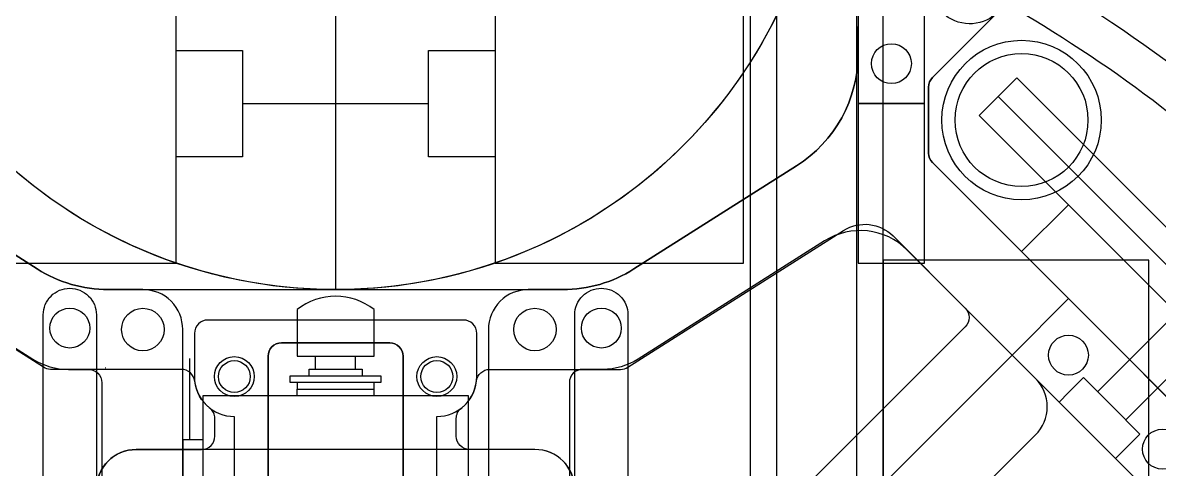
# Model space of a CAD drawing. Header units: inches. Extents: x 0 to 210, y 0 to 246.
# Drawn here: x 81.5 to 167, y 158.6 to 192.2 of the extents above; entities that cross this region are included whole.
import ezdxf

# ---------------------------------------------------------------- set-up
doc = ezdxf.new("R2010")
doc.units = ezdxf.units.IN
doc.header["$MEASUREMENT"] = 0
for name, color, linetype in [('2段目', 200, 'Continuous'), ('3段目', 1, 'Continuous'), ('4段目', 71, 'Continuous'), ('omni wheel', 4, 'Continuous'), ('カバー', 6, 'Continuous'), ('キッカー', 2, 'Continuous'), ('ドリブラー', 4, 'Continuous'), ('ボール', 60, 'Continuous'), ('モーター', 1, 'Continuous'), ('穴', 3, 'Continuous'), ('部品', 2, 'Continuous')]:
    doc.layers.add(name, color=color, linetype=linetype)

msp = doc.modelspace()

# ---------------------------------------------------------------- linework, layer by layer
for points in [[(70.32, 181.453), (82.549, 173.702, 0.142184), (87.902, 172.148), (122.098, 172.148, 0.142184), (127.451, 173.702), (139.68, 181.453, 0.2569), (144.326, 189.899), (144.379, 198.148), (152.722, 198.148, -0.668179), (154.843, 193.027), (149.912, 188.095, 0.198912), (149.619, 187.388), (149.619, 182.418, 0.198912), (149.912, 181.711), (165.811, 165.811), (184.196, 147.426, 0.414214), (185.61, 147.426), (193.027, 154.843, -0.504614), (197.799, 154.125, -0.248358), (197.799, 55.875, -0.504614)], [(94.92, 160.123, 0.414214), (95.92, 161.123), (95.92, 162.454, 0.231089), (95.535, 163.242, -0.200929), (94.4, 165.263, 0.380845), (93.407, 166.148), (83.549, 166.148, -0.142184), (83.013, 166.303), (66.774, 176.597, 0.351024), (63.047, 176.184), (57.625, 170.762, 0.414214), (57.625, 169.348), (94.213, 132.76, 0.668179), (95.92, 133.467), (95.92, 153.123, 0.414214), (94.92, 154.123), (90, 154.123, -1), (90, 160.123), (94.92, 160.123)], [(114.08, 153.123, -0.414214), (115.08, 154.123), (120, 154.123, 1), (120, 160.123), (115.08, 160.123, -0.414214), (114.08, 161.123), (114.08, 162.454, -0.231089), (114.465, 163.242, 0.200929), (115.6, 165.263, -0.380845), (116.593, 166.148), (126.451, 166.148, 0.142184), (126.987, 166.303), (143.226, 176.597, -0.351024), (146.953, 176.184), (152.375, 170.762, -0.414214), (152.375, 169.348), (115.787, 132.76, -0.668179), (114.08, 133.467), (114.08, 153.123)]]:
    msp.add_lwpolyline(points, format="xyb")
for points in [[(99.92, 167.148), (99.92, 110.728, 0.414214), (100.92, 109.728), (109.08, 109.728, 0.414214), (110.08, 110.728), (110.08, 167.148, 0.414214), (109.08, 168.148), (100.92, 168.148, 0.414214)], [(124.239, 114.08, -0.231089), (123.451, 114.465, 0.329142), (120.018, 115.424, -0.295388), (118.956, 115.652), (114.373, 120.234, -0.198912), (114.08, 120.942), (114.08, 124.981, -0.198912), (114.373, 125.689), (155.911, 167.226), (167.226, 155.911), (125.689, 114.373, -0.198912), (124.981, 114.08)]]:
    msp.add_lwpolyline(points, format="xyb", close=True)
at = {"layer": '2段目'}
for points in [[(144.326, 198.148), (144.326, 189.899, -0.2569), (139.68, 181.453), (127.451, 173.702, -0.142184), (122.098, 172.148), (119.5, 172.148, 0.414214), (116.5, 169.148), (116.5, 127.268, -0.414214), (115.5, 126.268), (115.5, 126.268, 0.414214), (114.5, 125.268), (114.5, 112.454), (114.5, 110.454, -0.414214), (113.5, 109.454), (105.004, 109.456)], [(197.799, 55.875, 0.248358), (197.799, 154.125, 0.504614), (193.027, 154.843), (185.61, 147.426, -0.414214), (184.196, 147.426), (165.811, 165.811), (149.912, 181.711, -0.198912), (149.619, 182.418), (149.619, 187.388, -0.198912), (149.912, 188.095), (154.843, 193.027, 0.256038)], [(105.004, 109.456), (96.5, 109.454, -0.414214), (95.5, 110.454), (95.5, 112.454), (95.5, 125.268, 0.414214), (94.5, 126.268), (94.5, 126.268, -0.414214), (93.5, 127.268), (93.5, 169.148, 0.414214), (90.5, 172.148), (87.902, 172.148, -0.142184), (82.549, 173.702), (70.32, 181.453, -0.2569)]]:
    msp.add_lwpolyline(points, format="xyb", dxfattribs=at)
for points in [[(85.699, 127.836), (52.321, 161.215, -0.414214), (52.321, 165.458), (61.989, 175.126, -0.351024), (68.201, 175.814), (82.225, 166.925, 0.142184), (84.902, 166.148), (86.407, 166.148, -0.414214), (87.407, 165.148), (87.407, 128.543, -0.668179)], [(124.301, 127.836), (157.679, 161.215, 0.414214), (157.679, 165.458), (148.011, 175.126, 0.351024), (141.799, 175.814), (127.775, 166.925, -0.142184), (125.098, 166.148), (123.593, 166.148, 0.414214), (122.593, 165.148), (122.593, 128.543, 0.668179)]]:
    msp.add_lwpolyline(points, format="xyb", close=True, dxfattribs=at)
at = {"layer": '3段目'}
for centre in [(85, 169.254), (125, 169.254)]:
    msp.add_circle(centre, 1.5, dxfattribs=at)
at = {"layer": '4段目'}
msp.add_lwpolyline([(87.694, 166.254, 0.000476), (87.7, 166.254)], format="xyb", close=True, dxfattribs=at)
at = {"layer": 'omni wheel'}
msp.add_line((186.671, 154.851), (154.851, 186.671), dxfattribs=at)
for points in [[(186.671, 154.851), (188.085, 156.265), (156.265, 188.085), (154.851, 186.671), (153.437, 185.257), (185.257, 153.437)], [(156.619, 175.004), (175.004, 156.619), (178.539, 160.154), (160.154, 178.539)]]:
    msp.add_lwpolyline(points, close=True, dxfattribs=at)
for radius in [6, 5]:
    msp.add_circle((156.619, 184.903), radius, dxfattribs=at)
at = {"layer": 'カバー'}
for points in [[(154.125, 197.799, -0.150385), (197.799, 154.125, -2.015193), (193.084, 154.899, 0.347349), (193.262, 156.126, 0.130926), (156.126, 193.262, 0.347349), (154.899, 193.084, -2.015193)], [(115.62, 165.608), (115.62, 168.86), (115.62, 168.86, 0.414214), (114.62, 169.86), (105, 169.86), (95.38, 169.86, 0.414214), (94.38, 168.86), (94.38, 165.608, 0.414214), (97.38, 162.608), (97.38, 151.953), (97.38, 115.268, 0.414214), (94.38, 112.268), (94.38, 108.823), (94.38, 108.823, 0.414214), (95.38, 107.823), (105, 107.823), (114.62, 107.823, 0.414214), (115.62, 108.823), (115.62, 112.268), (115.62, 112.268, 0.414214), (112.62, 115.268), (112.62, 151.953), (112.62, 162.608, 0.414214)], [(99.92, 167.148, -0.414214), (100.92, 168.148), (105, 168.148), (109.08, 168.148, -0.414214), (110.08, 167.148), (110.08, 151.953), (110.08, 110.723, -0.414214), (109.08, 109.723), (105, 109.723), (100.92, 109.723, -0.414214), (99.92, 110.723), (99.92, 151.953)]]:
    msp.add_lwpolyline(points, format="xyb", close=True, dxfattribs=at)
for centre in [(97.38, 165.608), (112.62, 165.608)]:
    msp.add_circle(centre, 1.2, dxfattribs=at)
at = {"layer": 'キッカー', "ltscale": 0.5}
for p, q in [((94, 166.967), (94, 160.854)), ((103.5, 166.154), (103.5, 167.154)), ((106.5, 166.154), (106.5, 167.154)), ((101.588, 165.654), (108.413, 165.654)), ((102.1, 164.154), (102.1, 164.654))]:
    msp.add_line(p, q, dxfattribs=at)
msp.add_lwpolyline([(102.1, 167.154), (107.9, 167.154), (107.9, 170.654, 0.344828), (102.1, 170.654)], format="xyb", close=True, dxfattribs=at)
for points in [[(103, 165.654), (103, 166.154), (107, 166.154), (107, 165.654)], [(102.1, 165.154), (102.1, 164.654), (107.9, 164.654)], [(107.9, 164.154), (107.9, 164.654), (107.9, 165.154)], [(109.5, 127.454), (115, 127.454), (115, 164.154), (95, 164.154), (95, 127.454), (100.5, 127.454)], [(95, 160.854), (93.5, 160.854), (93.5, 145.425), (95, 132.254)]]:
    msp.add_lwpolyline(points, dxfattribs=at)
msp.add_lwpolyline([(101.588, 165.154), (101.588, 165.654), (108.413, 165.654), (108.413, 165.154)], close=True, dxfattribs=at)
at = {"layer": 'キッカー'}
msp.add_lwpolyline([(120, 152.931, 0.414214), (123, 155.931), (123, 157.123, 0.414214), (120, 160.123), (90, 160.123, 0.414214), (87, 157.123), (87, 155.931, 0.414214), (90, 152.931), (91.879, 152.931), (94, 150.81), (94, 131.572), (95.414, 130.158), (114.586, 130.158), (116, 131.572), (116, 150.81), (118.121, 152.931)], format="xyb", close=True, dxfattribs=at)
at = {"layer": 'ドリブラー'}
msp.add_line((98, 186.148), (112, 186.148), dxfattribs=at)
for points in [[(74.3, 174.148), (93, 174.148), (93, 198.148), (74.3, 198.148)], [(135.7, 198.148), (117, 198.148), (117, 174.148), (135.7, 174.148)], [(136.2, 145.358), (138.2, 145.358), (138.2, 198.148), (136.2, 198.148)], [(144.2, 145.358), (146.2, 145.358), (146.2, 198.148), (144.2, 198.148)], [(166.2, 145.358), (166.2, 174.358), (146.2, 174.358), (146.2, 145.358)]]:
    msp.add_lwpolyline(points, close=True, dxfattribs=at)
for points in [[(105, 198.148), (105, 197.148), (105, 172.148)], [(93, 190.148), (98, 190.148), (98, 186.148), (98, 182.148), (93, 182.148)], [(117, 182.148), (112, 182.148), (112, 186.148), (112, 190.148), (117, 190.148)]]:
    msp.add_lwpolyline(points, dxfattribs=at)
at = {"layer": 'ボール'}
msp.add_lwpolyline([(140, 197.148), (140, 197.148, -0.714286), (70, 197.148)], format="xyb", dxfattribs=at)
msp.add_circle((105, 209.148), 37, dxfattribs=at)
at = {"layer": 'モーター'}
msp.add_lwpolyline([(161.569, 161.569), (155.911, 167.226), (111.646, 122.961), (117.304, 117.304), (122.961, 111.646), (167.226, 155.911), (161.569, 161.569), (167.226, 155.911), (171.469, 160.153), (165.811, 165.811), (160.153, 171.469), (155.911, 167.226)], close=True, dxfattribs=at)
for points in [[(164.469, 162.345), (170.939, 168.815), (169.878, 169.876), (169.877, 169.877), (169.876, 169.878), (168.815, 170.939), (162.345, 164.469)], [(163.691, 159.446), (164.398, 160.153), (165.529, 161.285), (163.407, 163.407), (161.285, 165.529), (160.153, 164.398), (159.446, 163.691)]]:
    msp.add_lwpolyline(points, dxfattribs=at)
at = {"layer": '穴'}
for centre, radius in [((146.826, 189.148), 1.5), ((90.5, 169.148), 1.6), ((120.001, 169.148), 1.6), ((160.147, 167.22), 1.5), ((167.22, 160.147), 1.5)]:
    msp.add_circle(centre, radius, dxfattribs=at)
at = {"layer": '穴', "linetype": 'Continuous'}
for centre in [(97.38, 165.608), (112.62, 165.608)]:
    msp.add_circle(centre, 1.5, dxfattribs=at)
at = {"layer": '部品'}
for points in [[(144.326, 186.148), (149.326, 186.148), (149.326, 186.148), (149.326, 198.148), (144.326, 198.148)], [(144.326, 174.148), (149.326, 174.148), (149.326, 174.148), (149.326, 186.148), (144.326, 186.148)]]:
    msp.add_lwpolyline(points, close=True, dxfattribs=at)
for points in [[(83, 131.9), (83, 170.254, -0.414214), (85, 172.254), (85, 172.254, -0.414214), (87, 170.254), (87, 131.9, 0.182676), (87.25, 131.239, -2.21525), (82.75, 131.239, 0.182676)], [(123, 131.9), (123, 170.254, -0.414214), (125, 172.254), (125, 172.254, -0.414214), (127, 170.254), (127, 131.9, 0.182676), (127.25, 131.239, -2.21525), (122.75, 131.239, 0.182676)]]:
    msp.add_lwpolyline(points, format="xyb", close=True, dxfattribs=at)

doc.saveas('drawing.dxf')
